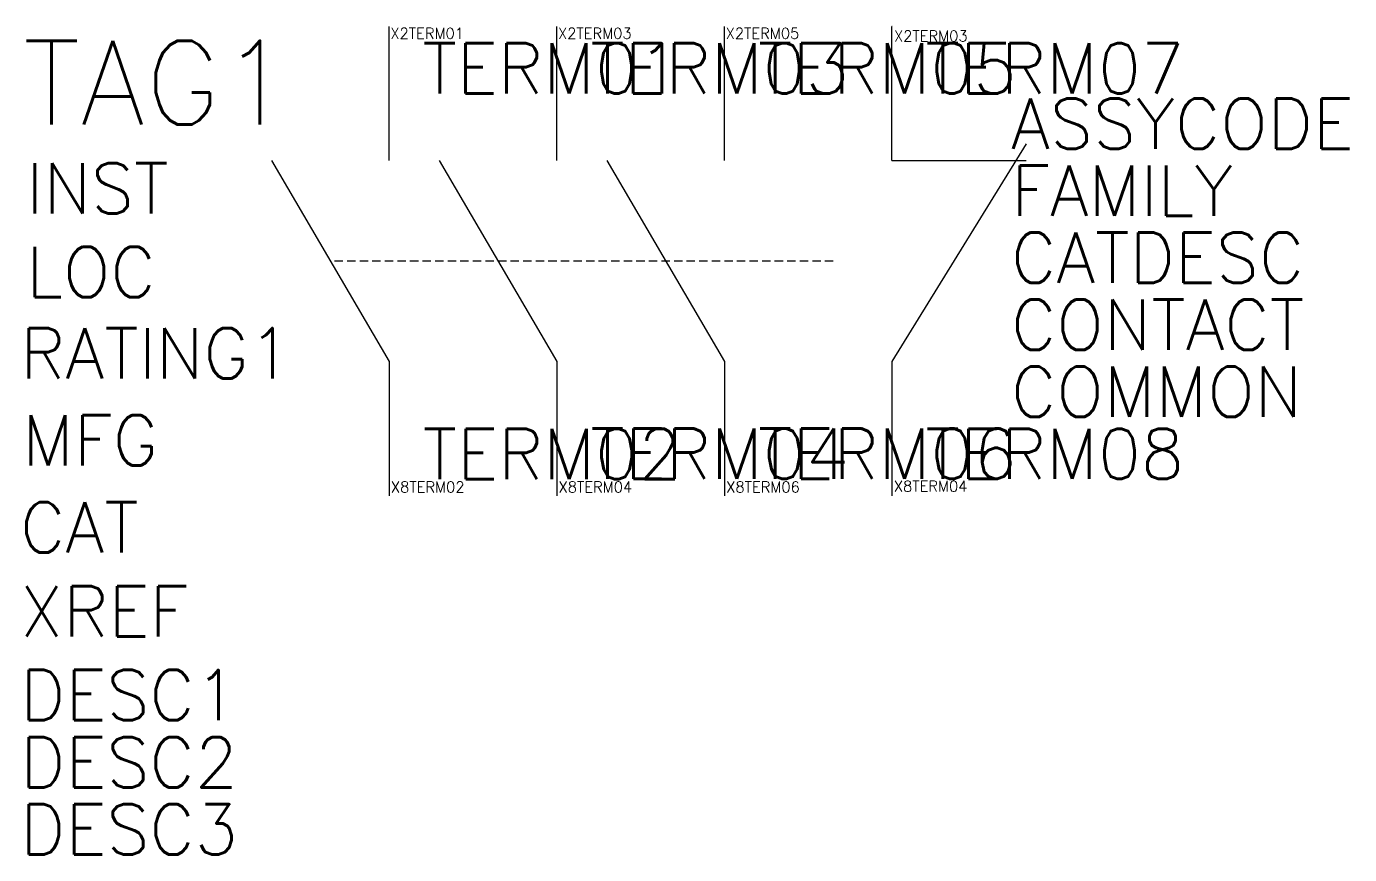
# Model space of a CAD drawing. Header units: inches. Extents: x -10.8 to 28.6, y -24.7 to 0.
import ezdxf
from ezdxf.enums import TextEntityAlignment as Align

# ---------------------------------------------------------------- set-up
doc = ezdxf.new("R2010")
doc.units = ezdxf.units.IN
doc.header["$MEASUREMENT"] = 0
doc.linetypes.add('штриховая2', pattern=[0.375, 0.25, -0.125])
doc.styles.get("Standard").update_dxf_attribs({"font": 'txt.shx'})

msp = doc.modelspace()

# ---------------------------------------------------------------- linework, layer by layer
for p, q in [((0, -4), (0, 0)), ((15, -4), (15, 0)), ((5, -4), (5, 0)), ((10, -4), (10, 0)), ((19, -3.5), (15, -10)), ((-3.5, -4), (0, -10)), ((1.5, -4), (5, -10)), ((6.5, -4), (10, -10)), ((15, -4), (19, -4)), ((0, -10), (0, -14)), ((5, -10), (5, -14)), ((10, -10), (10, -14)), ((15, -10), (15, -14))]:
    msp.add_line(p, q)
at = {"linetype": 'штриховая2'}
msp.add_line((13.25, -7), (-1.75, -7), dxfattribs=at)
for centre in [(0, 0), (5, 0), (10, 0), (15, 0)]:
    msp.add_circle(centre, 0.0000813)

# ---------------------------------------------------------------- texts
at = {"flags": 1}
for tag, p, s, height in [('X2TERM01', (0.04, -0.365), '', 0.32), ('X2TERM03', (5.04, -0.365), '', 0.32), ('X2TERM05', (10.04, -0.365), '', 0.32), ('X2TERM03', (15.06, -0.445), '', 0.32), ('ASSYCODE', (18.552, -3.648), '', 1.5), ('INST', (-10.817, -5.577), '', 1.5), ('FAMILY', (18.552, -5.648), 'MS_ACKO', 1.5), ('CATDESC', (18.552, -7.648), '', 1.5), ('LOC', (-10.817, -8.077), '', 1.5), ('CONTACT', (18.552, -9.648), '', 1.5), ('COMMON', (18.552, -11.648), '', 1.5), ('MFG', (-10.94, -13.097), 'ACKO', 1.5), ('X8TERM02', (0.057, -13.899), '', 0.32), ('X8TERM04', (5.057, -13.899), '', 0.32), ('X8TERM06', (10.057, -13.899), '', 0.32), ('X8TERM04', (15.056, -13.876), '', 0.32), ('CAT', (-11, -15.696), 'ДК-40', 1.5), ('XREF', (-11, -18.196), '', 1.5), ('DESC1', (-11, -20.696), '', 1.5), ('DESC2', (-11, -22.704), '', 1.5), ('DESC3', (-11, -24.704), '', 1.5)]:
    msp.add_attdef(tag, p, s, height=height, dxfattribs=at)
msp.add_attdef('TAG1', text='ДК-31', height=2.5).set_placement((-2.884, -2.925), align=Align.RIGHT)
for tag, p, s in [('TERM01', (0.998, -2.001), '53'), ('TERM03', (6, -2), '63'), ('TERM05', (11.001, -2.001), '73'), ('TERM07', (15.999, -1.999), '81'), ('RATING1', (-11, -10.5), ''), ('TERM02', (1.003, -13.503), '54'), ('TERM04', (6.002, -13.498), '64'), ('TERM06', (11.002, -13.499), '74'), ('TERM08', (15.997, -13.5), '82')]:
    msp.add_attdef(tag, p, s, height=1.5)

doc.saveas('drawing.dxf')
